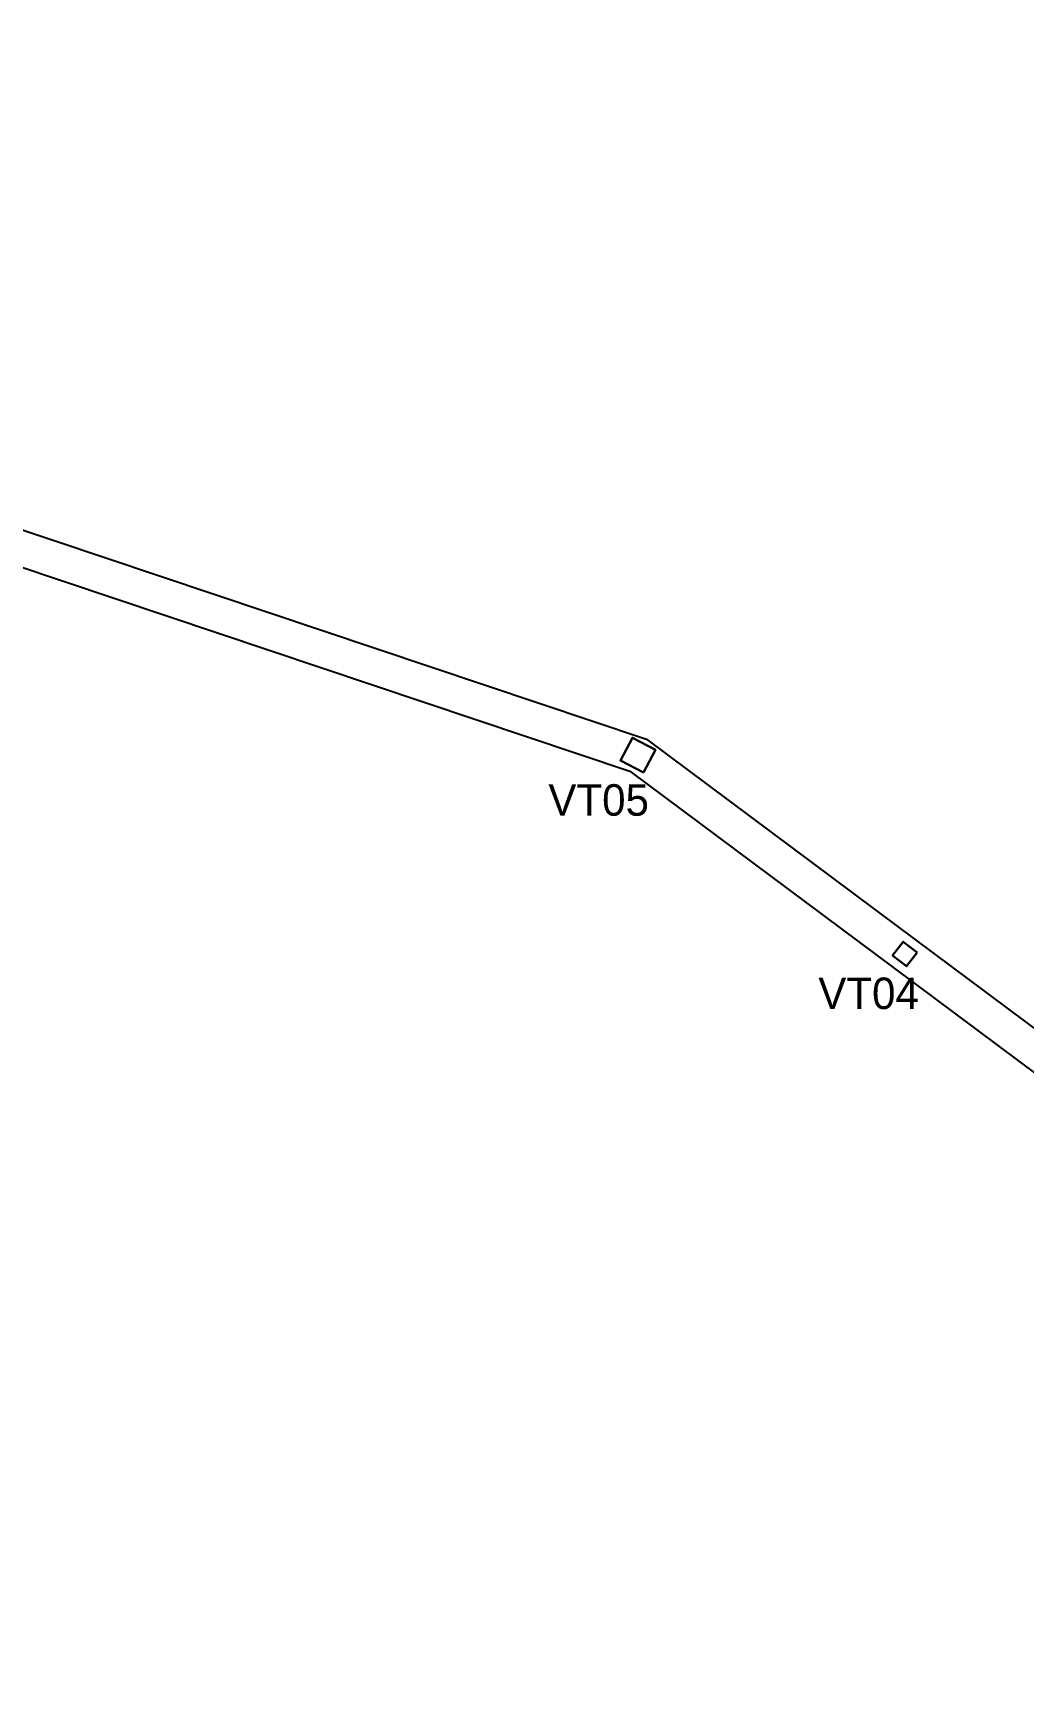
# Model space of a CAD drawing. Header units: inches. Extents: x 543393 to 2689207, y 1841861 to 9121372.
# Drawn here: x 546351 to 546981, y 1841897 to 1842957 of the extents above; entities that cross this region are included whole.
import ezdxf
from ezdxf.enums import TextEntityAlignment as Align

# ---------------------------------------------------------------- set-up
doc = ezdxf.new("R2010")
doc.units = ezdxf.units.IN
doc.header["$MEASUREMENT"] = 0
doc.layers.add('Level 30', color=7, linetype='Continuous', lineweight=0)
doc.layers.add('NET', color=2, linetype='Continuous')
doc.styles.add('VHCOUR', font='', dxfattribs={"height": 1.5})
doc.styles.get('VHCOUR').set_extended_font_data('.VnCourier NewH')

msp = doc.modelspace()

# ---------------------------------------------------------------- linework, layer by layer
at = {"color": 1}
for points in [[(545633.6, 1842956.9), (546019.5, 1842750.3), (546741.3, 1842508.2), (546912.3, 1842380.7), (547193.7, 1842170.9), (547287.4, 1841922.4), (547358.9, 1841934.2), (547414.6, 1841954.3)], [(545616.6, 1842940.4), (546010.5, 1842729.5), (546730.6, 1842487.9), (546898.8, 1842362.6), (547174.9, 1842156.7), (547272.7, 1841897.1), (547363.1, 1841912), (547434, 1841924.2)]]:
    msp.add_lwpolyline(points, dxfattribs=at)
at = {"layer": 'Level 30', "color": 0, "lineweight": 30, "flags": 128}
msp.add_lwpolyline([(546739.3, 1842487), (546724.7, 1842494.6), (546732.3, 1842509.1), (546746.9, 1842501.5)], close=True, dxfattribs=at)
at = {"layer": 'Level 30', "color": 7, "lineweight": 30, "flags": 128}
msp.add_lwpolyline([(546913.3, 1842372.6), (546904.5, 1842379.5), (546897.7, 1842370.7), (546906.5, 1842363.9), (546913.3, 1842372.6)], dxfattribs=at)

# ---------------------------------------------------------------- texts
at = {"layer": 'NET', "color": 3, "style": 'VHCOUR'}
for s, p in [('vt05', (546678.9, 1842469.6)), ('vt04', (546850.5, 1842346.7))]:
    msp.add_text(s, height=20, dxfattribs=at).set_placement(p, align=Align.MIDDLE_LEFT)

doc.saveas('drawing.dxf')
